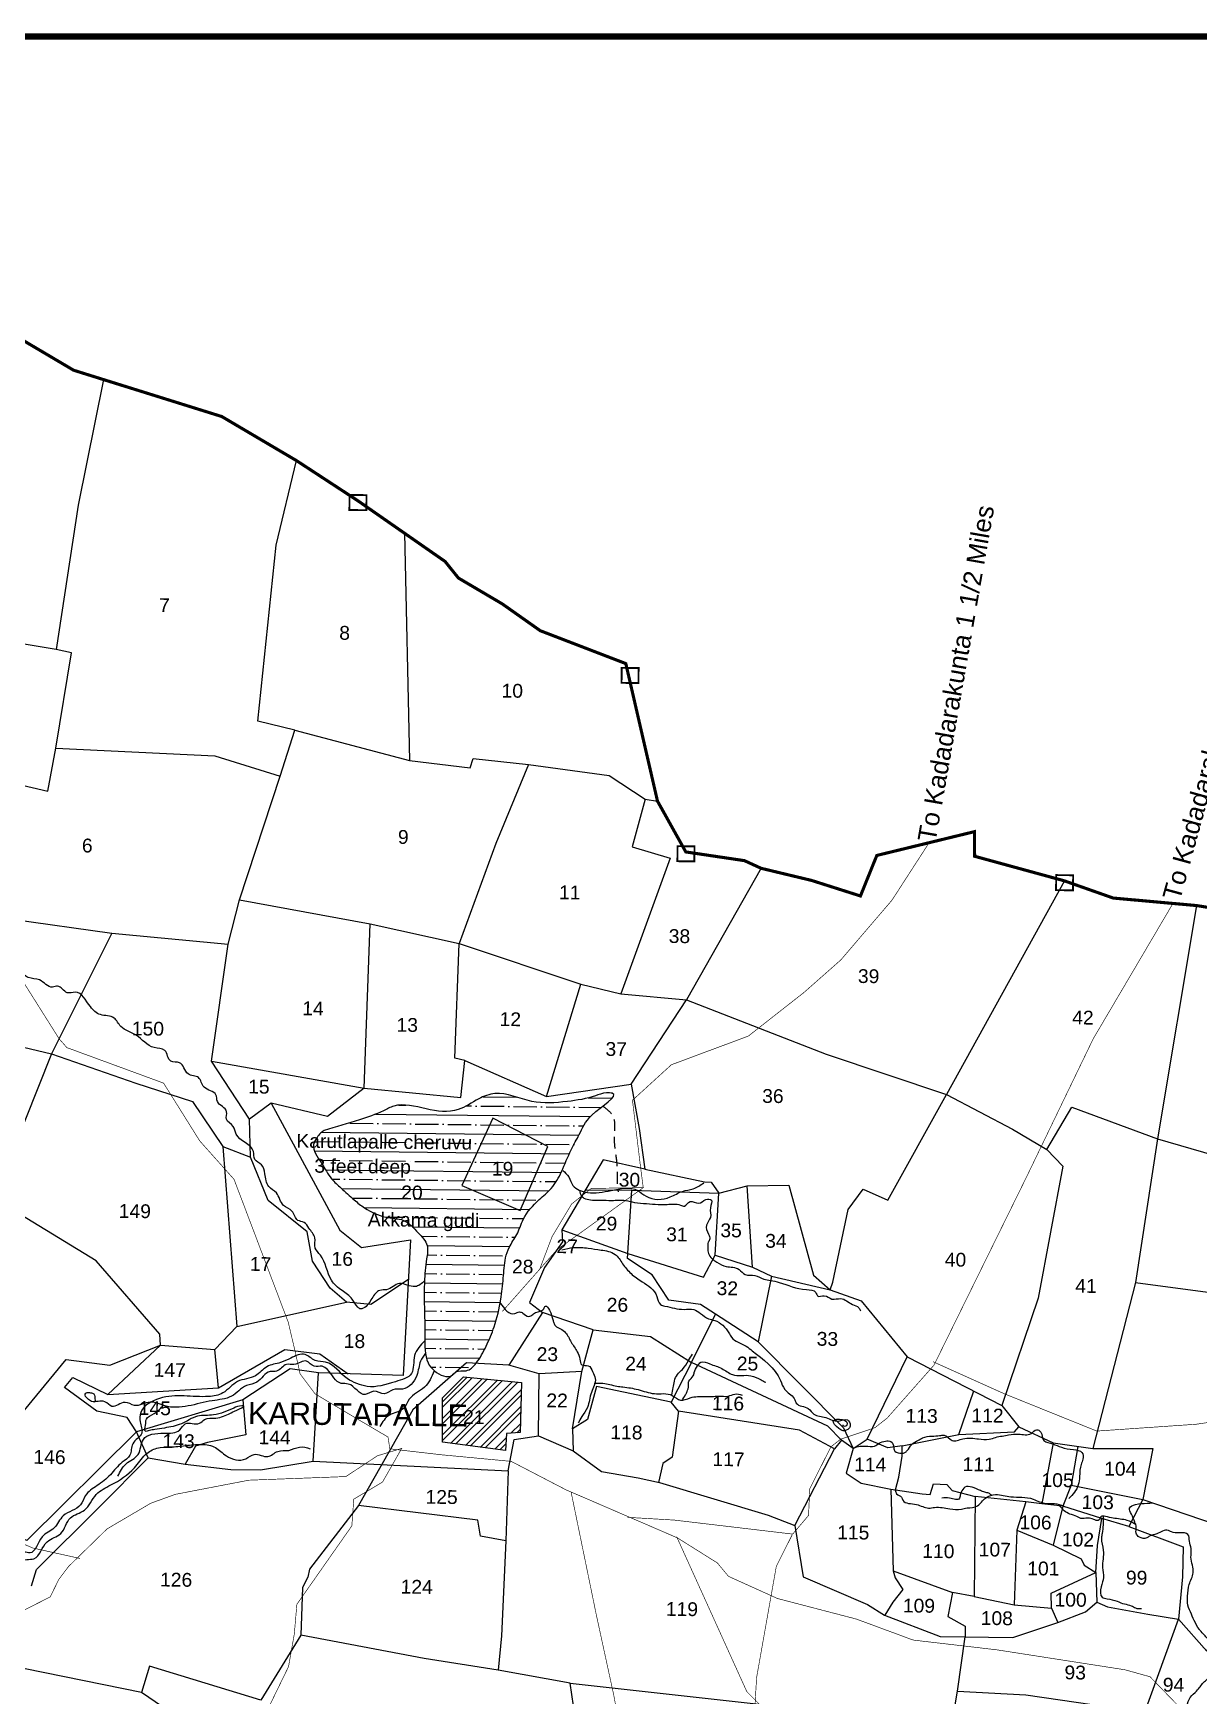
# Model space of a CAD drawing. Header units: feet. Extents: x 750329 to 765877, y 1623833 to 1630891.
# Drawn here: x 755426 to 757284, y 1628241 to 1630891 of the extents above; entities that cross this region are included whole.
import ezdxf
from ezdxf.enums import TextEntityAlignment as Align

# ---------------------------------------------------------------- set-up
doc = ezdxf.new("R2010")
doc.units = ezdxf.units.FT
doc.header["$LTSCALE"] = 15
doc.header["$MEASUREMENT"] = 0
doc.linetypes.add('HIDDEN2', pattern=[0.1875, 0.125, -0.0625])
for name, color, linetype in [('PAPER SIZE', 10, 'Continuous'), ('PLOT', 7, 'Continuous'), ('PLOT NO', 7, 'Continuous'), ('ROADS', 6, 'Continuous'), ('TANKS-STREAM', 4, 'Continuous'), ('VILLAGE', 30, 'Continuous'), ('VILLAGE STONES', 240, 'Continuous')]:
    doc.layers.add(name, color=color, linetype=linetype)
doc.layers.add('VILLAGE BOUNDRY', color=5, linetype='HIDDEN2', lineweight=100)
doc.styles.get("Standard").update_dxf_attribs({"font": 'arial.ttf'})
doc.linetypes.add('DOTS', pattern='A,1e-06,-3,["●",Standard,S=3,R=0,X=-1.25,Y=-1.25],-3', length=6.000001)

msp = doc.modelspace()

# ---------------------------------------------------------------- hatches: boundary and pattern name
at = {"layer": 'TANKS-STREAM'}
h = msp.add_hatch(dxfattribs=at)
h.set_pattern_fill('ANSI35', color=4, scale=119.113523, angle=314.3501, style=0)
h.set_pattern_definition([(359.3500622, (-12796.95, 20461.793), (0.33778545, 29.77646485), []), (359.3500622, (-12782.23, 20446.736), (0.33778545, 29.77646485), [37.2229759, -7.44459518, 0, -7.44459518])])
edge = h.paths.add_edge_path()
edge.add_spline(control_points=[(755889.6, 1629142.5), (755889.6, 1629142.5), (755908.5, 1629148), (755940.6, 1629157.2), (755977.6, 1629169.8), (756010.6, 1629188), (756051.8, 1629175.5), (756100.5, 1629168.8), (756132.4, 1629192.6), (756172.5, 1629207.8), (756219.2, 1629183.1), (756273.5, 1629187.8), (756314.2, 1629193.7), (756335.7, 1629203.1), (756365.7, 1629201.2), (756309.3, 1629168.1), (756299, 1629139.4), (756280.9, 1629108.7), (756270, 1629078.8), (756254, 1629050.3), (756228.5, 1629029.8), (756207, 1629006.1), (756198.7, 1628976.5), (756184.6, 1628958.3), (756176.8, 1628934.6), (756175.8, 1628906.4), (756171.2, 1628869.6), (756163.1, 1628832.8), (756148.4, 1628798.8), (756135.8, 1628774.2), (756118.4, 1628756.4), (756101.4, 1628761.1), (756089.7, 1628745.3), (756066.8, 1628755.5), (756049.4, 1628778.5), (756051.6, 1628830.4), (756047.4, 1628884.6), (756051.7, 1628932), (756057.3, 1628961.1), (756037.9, 1628980.7), (756018.6, 1629002.7), (755984.4, 1629002.4), (755958.2, 1629015.5), (755935.4, 1629033.1), (755918.6, 1629049.2), (755898.1, 1629067), (755886.8, 1629091), (755867.5, 1629114.5), (755877.9, 1629130.4), (755883.4, 1629138), (755887.7, 1629141.1), (755889.6, 1629142.5)], knot_values=[0, 0, 0, 0, 29.705518, 59.411036, 100.727882, 118.776091, 170.604825, 222.299468, 259.521066, 286.828974, 347.280371, 404.64803, 450.390805, 468.74633, 478.222904, 525.944589, 563.340507, 590.948551, 629.324068, 660.977973, 687.268467, 728.102289, 754.653809, 778.640645, 796.566086, 829.189051, 863.406633, 908.629988, 942.548885, 974.307079, 994.19337, 1010.711531, 1018.20696, 1048.056767, 1064.192906, 1106.767568, 1194.326809, 1231.617016, 1253.038662, 1277.864993, 1309.04361, 1337.854474, 1374.848401, 1396.022294, 1424.593585, 1445.538708, 1476.4644, 1508.058568, 1520.73494, 1529.555766, 1536.628375, 1536.628375, 1536.628375, 1536.628375], degree=3, periodic=0)
at = {"layer": 'VILLAGE', "linetype": 'Continuous'}
h = msp.add_hatch(dxfattribs=at)
h.set_pattern_fill('ANSI32', color=256, scale=50)
h.paths.add_polyline_path([(756204.4, 1628740.9), (756112.1, 1628749.6), (756078.3, 1628716.1), (756078.6, 1628645.7), (756179, 1628632.6), (756180.3, 1628659.4), (756202.1, 1628661)])
h.paths.add_polyline_path([(756105.5, 1628669.3), (756150.7, 1628668.8), (756151.1, 1628702), (756105.8, 1628702.5)], flags=24)

# ---------------------------------------------------------------- linework, layer by layer
at = {"layer": 'PAPER SIZE', "color": 5, "const_width": 10}
msp.add_lwpolyline([(750333.9, 1630886.3), (759216.9, 1630886.3), (759216.9, 1623838.4), (750333.9, 1623838.4)], close=True, dxfattribs=at)
at = {"layer": 'PLOT'}
for points in [[(755538.1, 1630339.3), (755497.8, 1630139.2), (755462.6, 1629908.9)], [(754856.9, 1629589.3), (754937.9, 1629548.5), (755051.8, 1629528.2), (755202.2, 1629505.9), (755233.2, 1629501.6), (755551.3, 1629456.9), (755736.6, 1629439.2), (755754.7, 1629509.8), (755819.9, 1629707.1), (755842.8, 1629780.6), (755784.3, 1629794.7), (755813.2, 1630075.2), (755845.7, 1630210.1)], [(756017.9, 1630094.3), (756026, 1629732.4)], [(754751.1, 1629911.4), (754907.2, 1629867.9), (755217.4, 1629737.6), (755449.6, 1629683), (755462, 1629751.7), (755487.4, 1629903.6), (755462.6, 1629908.9), (755132.3, 1629963.9), (754909.6, 1630003.9), (754841.7, 1630029.5)], [(755842.8, 1629780.6), (756026, 1629732.4), (756122.7, 1629720.4), (756127.4, 1629735.2), (756215.3, 1629725.7), (756344, 1629708.3), (756401.5, 1629670.3), (756421, 1629667.4)], [(755462, 1629751.7), (755715.4, 1629739.7), (755819.9, 1629707.1)], [(756215.3, 1629725.7), (756163.5, 1629600.1), (756105.1, 1629440.4)], [(756401.5, 1629670.3), (756380.4, 1629594.5), (756441.4, 1629576.4), (756362.8, 1629360.2)], [(756586.2, 1629560.3), (756467.2, 1629350.6)], [(757069.5, 1629540.3), (756881.7, 1629199.9)], [(755754.7, 1629509.8), (755963.3, 1629471.6), (756105.1, 1629440.4), (756298.7, 1629375.4), (756362.8, 1629360.2), (756467.2, 1629350.6), (756689.9, 1629264.2), (756881.7, 1629199.9), (756986.6, 1629144.7), (757041.3, 1629112.2), (757081.2, 1629179.6), (757217.8, 1629129.2), (757433.9, 1629066.2), (757659.5, 1628998.8), (757787.3, 1628943.7), (757933.9, 1628916.1), (758006.5, 1629110.9), (757975, 1629323.3)], [(757280.2, 1629500.9), (757217.8, 1629129.2)], [(755710.1, 1629252.7), (755953.4, 1629209.7), (755963.3, 1629471.6)], [(755551.3, 1629456.9), (755455, 1629264.5)], [(755629.2, 1628800.1), (755715.3, 1628793.4), (755750.4, 1628829.9), (755925.2, 1628869), (755899.4, 1628890.9), (755871.2, 1628934.2), (755862.6, 1628980.9), (755800.7, 1629030.6), (755772.3, 1629100.1), (755770.9, 1629160.2), (755710.1, 1629252.7), (755736.6, 1629439.2)], [(755953.4, 1629209.7), (756107.7, 1629194.9), (756113.8, 1629253.7), (756098.1, 1629257.6), (756105.1, 1629440.4)], [(754888.3, 1629371.6), (755168.8, 1629332.4), (755455, 1629264.5), (755369.9, 1629051.1)], [(756113.8, 1629253.7), (756243.9, 1629196.8), (756298.7, 1629375.4)], [(756243.9, 1629196.8), (756379.2, 1629216.5), (756467.2, 1629350.6)], [(755455, 1629264.5), (755589.5, 1629218), (755680.1, 1629188.4), (755728.1, 1629117), (755772.3, 1629100.1)], [(755953.4, 1629209.7), (755894.9, 1629164.9), (755805.5, 1629185.9), (755770.9, 1629160.2)], [(756379.2, 1629216.5), (756392, 1629145.4), (756400.8, 1629080.8), (756495.9, 1629060.6), (756506.6, 1629059.9), (756519, 1629042.7), (756563.7, 1629054.3), (756630.1, 1629055.2), (756669.6, 1628911.8), (756696.4, 1628888.5), (756700.6, 1628900.9), (756725, 1629016.7), (756748.7, 1629049), (756788.1, 1629031.6), (756881.7, 1629199.9)], [(755805.5, 1629185.9), (755914.8, 1628983.4), (755949.4, 1628955.8), (756027.5, 1628968.1), (756015.8, 1628751.9)], [(756158.7, 1629162.1), (756109.2, 1629054.8), (756202.4, 1629014.7), (756246.5, 1629117), (756158.7, 1629162.1)], [(755728.1, 1629117), (755750.4, 1628829.9)], [(757217.8, 1629129.2), (757182.7, 1628900.2), (757114.5, 1628635.4)], [(756400.8, 1629080.8), (756334.3, 1629095.9), (756268.5, 1628984.1), (756269.4, 1628965.2), (756241.1, 1628923.8), (756216.9, 1628868.3), (756237.6, 1628852.2), (756184.1, 1628768.3), (756116.5, 1628772.2), (756031, 1628696.9), (755944.6, 1628544.8), (755866.2, 1628443.2), (755864, 1628430.3), (755855.1, 1628414.2), (755852.5, 1628338), (755788.6, 1628234.5), (755611.7, 1628288.4), (755598.9, 1628246.7), (755319, 1628303.3)], [(757041.3, 1629112.2), (757066.8, 1629085.7), (757027.8, 1628875.4), (756969.7, 1628704.3)], [(755346.1, 1628571), (755385.1, 1628663.7), (755478.4, 1628777.5), (755548.4, 1628768.3), (755629.2, 1628800.1), (755627.9, 1628817.9), (755526.6, 1628934.4), (755365, 1629033), (755369.9, 1629051.1), (755226.7, 1629087.8), (755183, 1628943), (755128.5, 1628614.3)], [(756268.5, 1628984.1), (756373.9, 1628946.4), (756494.5, 1628908.8), (756513, 1628943.5), (756519, 1629042.7)], [(756475.4, 1628772.4), (756513.5, 1628849.7), (756489.4, 1628864.9), (756439.3, 1628871.9), (756412.5, 1628912.4), (756373.4, 1628938.6), (756380.3, 1629047.2), (756305.3, 1629046.7)], [(756380.3, 1629047.2), (756519, 1629042.7)], [(756513, 1628943.5), (756572.4, 1628924.5), (756563.7, 1629054.3)], [(757182.7, 1628900.2), (757545, 1628851.8), (757746.7, 1628794.3), (757787.3, 1628943.7)], [(756572.4, 1628924.5), (756602.5, 1628910.2), (756581.4, 1628805.7), (756513.5, 1628849.7)], [(756602.5, 1628910.2), (756696.4, 1628888.5)], [(756024.1, 1628904.9), (755964.1, 1628865.3), (755925.2, 1628869)], [(756696.4, 1628888.5), (756745.6, 1628870.8), (756818.8, 1628781.6), (756969.7, 1628704.3), (756996.6, 1628669.8), (757051.8, 1628644.6), (757114.5, 1628635.4), (757210.2, 1628635.3), (757194.6, 1628554.5), (757358.1, 1628498.2), (757417.4, 1628466.5), (757422.1, 1628449.9), (757435.8, 1628442), (757494.6, 1628403.4), (757514.3, 1628380.3), (757560.2, 1628349.6), (757678.7, 1628271.9), (757844.5, 1628309.7), (757973.4, 1628331.1), (758228.3, 1628400.8), (758341.2, 1628421.7), (758477.4, 1628427.1), (758616, 1628427.9)], [(756300.6, 1628758.5), (756318.6, 1628824.6), (756237.6, 1628852.2)], [(756015.8, 1628751.9), (755880.5, 1628756.2), (755835.4, 1628762.5), (755760.3, 1628713.1), (755590.5, 1628662.3), (755575.7, 1628684.7), (755527.4, 1628695.1), (755476.1, 1628732.6), (755489.3, 1628748.7), (755545.3, 1628721.7), (755629.2, 1628800.1)], [(756318.6, 1628824.6), (756409.7, 1628813.8), (756475.4, 1628772.4), (756443, 1628709.6)], [(756581.4, 1628805.7), (756717.3, 1628668.3), (756732.6, 1628635.7), (756714, 1628649), (756703.3, 1628634.8)], [(755545.3, 1628721.7), (755721.2, 1628732.1), (755715.3, 1628793.4)], [(755721.2, 1628732.1), (755827, 1628793.2), (755882.7, 1628786.3), (755927.8, 1628754.7)], [(756732.6, 1628635.7), (756755.1, 1628650.4), (756818.8, 1628781.6)], [(755609.2, 1628620.5), (755668.2, 1628610.3), (755740.9, 1628601.8), (755788.2, 1628601.3), (755872.1, 1628615.4), (755880.5, 1628756.2)], [(755872.1, 1628615.4), (756183, 1628600.1), (756192.8, 1628649.7), (756231.4, 1628655.7), (756232.5, 1628754.8), (756184.1, 1628768.3)], [(756285.8, 1628667.1), (756300.6, 1628758.5), (756232.5, 1628754.8)], [(756714, 1628649), (756692.4, 1628671), (756475.4, 1628772.4)], [(756323.9, 1628734.6), (756309.7, 1628682), (756285.8, 1628667.1), (756286.6, 1628631.7)], [(756454.4, 1628694.9), (756443, 1628709.6), (756323.9, 1628734.6)], [(756811, 1628639.6), (756901, 1628657.7), (756924.9, 1628727.3)], [(755760.3, 1628713.1), (755765.1, 1628657.4), (755703.9, 1628645.3), (755684.6, 1628639.5), (755668.2, 1628610.3)], [(756231.4, 1628655.7), (756286.6, 1628631.7), (756331.7, 1628598.8), (756390, 1628589), (756424.4, 1628581.2), (756597.5, 1628529.2), (756640.1, 1628513), (756703.3, 1628634.8), (756647.5, 1628664.7), (756454.4, 1628694.9), (756444.6, 1628621.9), (756429.4, 1628611.6), (756422.5, 1628581.6)], [(756901, 1628657.7), (756990.1, 1628662.1), (756996.6, 1628669.8)], [(755590.5, 1628662.3), (755415.8, 1628488.7), (755323.6, 1628527.1)], [(755423.3, 1628416.8), (755431.5, 1628442.9), (755531, 1628542.1), (755609.2, 1628620.5), (755590.5, 1628662.3)], [(756793.1, 1628570.8), (756800.5, 1628569.9), (756805.5, 1628590.1), (756810.8, 1628623.1), (756811, 1628639.6), (756788.3, 1628636.4), (756755.1, 1628650.4)], [(757051.8, 1628644.6), (757033.3, 1628547.2)], [(756732.6, 1628635.7), (756721.7, 1628596.3), (756745.4, 1628580.2), (756793.1, 1628570.8), (756796.8, 1628440.3), (756799.5, 1628429.2), (756812, 1628410.9), (756796, 1628390.6), (756783.2, 1628369.7)], [(757090.7, 1628638.9), (757080.1, 1628577.3), (757067.2, 1628543.4)], [(756183, 1628600.1), (756179.5, 1628488.5), (756138.7, 1628495.8), (756134.7, 1628521.4), (755944.6, 1628544.8)], [(756800.5, 1628569.9), (756842.8, 1628563.4), (756855.7, 1628562.1), (756860.8, 1628579), (756882.3, 1628578), (756890.8, 1628568.7), (756927.2, 1628558.9), (756925.9, 1628399.6), (756891, 1628405.9)], [(757080.1, 1628577.3), (757194.5, 1628554.5)], [(757119.3, 1628437.7), (757122.2, 1628480.9), (757128.9, 1628524), (757067.2, 1628543.4), (757033.3, 1628547.2), (757007.8, 1628550.3), (756927.2, 1628558.9)], [(757007.8, 1628550.3), (756993.7, 1628505.4), (756989.5, 1628386.4)], [(757067.2, 1628543.4), (757051.7, 1628481.4)], [(757194.5, 1628554.5), (757172.2, 1628511.3), (757128.9, 1628524)], [(756640.1, 1628513), (756653.4, 1628431.1), (756755.6, 1628386.7), (756783, 1628369.9), (756871.7, 1628336.1), (756987.2, 1628334.4), (757059.1, 1628358), (757103, 1628375), (757121, 1628390.7), (757138.4, 1628383.1), (757202.2, 1628371.3), (757251.3, 1628363.6), (757296.3, 1628312.3), (757325.5, 1628388), (757345.5, 1628448.7), (757346.6, 1628467.6), (757358.1, 1628498.2)], [(757172.2, 1628511.3), (757258.9, 1628478.6), (757257.5, 1628431), (757251.3, 1628363.6)], [(756179.5, 1628488.5), (756172.6, 1628336.8), (756166.9, 1628282.4)], [(756993.7, 1628505.4), (757051.7, 1628481.4), (757096.3, 1628459.8), (757101.2, 1628449.4), (757119.3, 1628437.7)], [(756796.8, 1628440.3), (756891, 1628405.9), (756883.9, 1628367.6), (756911.5, 1628352.1), (756911.2, 1628335.5)], [(757048.7, 1628380.8), (757048.5, 1628404.9), (757119.3, 1628437.7), (757121, 1628390.7)], [(756925.9, 1628399.6), (756989.5, 1628386.4), (757048.7, 1628380.8), (757059.1, 1628358)], [(756899.1, 1628249), (757007.9, 1628243), (757197.8, 1628215.5), (757251.3, 1628363.6)], [(755831.5, 1628083.9), (756316.3, 1628026.6), (756281.9, 1628261.5), (756166.9, 1628282.4), (756048.9, 1628300.6), (755852.5, 1628338)], [(756281.9, 1628261.5), (756678.6, 1628217.2), (756894.4, 1628220.8), (756899.1, 1628249), (756911.2, 1628335.5)], [(755319, 1628303.3), (755327.6, 1628072), (755500.9, 1628048.8), (755624.2, 1627996.1), (755724.2, 1628107.1), (755744.2, 1628147.1), (755598.9, 1628246.7)]]:
    msp.add_lwpolyline(points, dxfattribs=at)
at = {"layer": 'ROADS', "linetype": 'HIDDEN2', "ltscale": 10, "const_width": 1}
for points in [[(756854.2, 1629601.6), (756794.6, 1629509.4), (756713.2, 1629414.3), (756654.3, 1629362.3), (756565.8, 1629292.9), (756443.1, 1629247.2), (756381.1, 1629190.6), (756393.9, 1629084.7)], [(755334.7, 1629499.3), (755467.6, 1629288.3), (755479.8, 1629274.5), (755633.9, 1629217.9), (755691.5, 1629125.8), (755746.2, 1629064.5), (755832.5, 1628836.9), (755843, 1628792.5), (755851.5, 1628754.4), (755875.3, 1628722.7), (755927.9, 1628691.3), (755991.5, 1628653.8), (755994.5, 1628635), (756076.8, 1628625.5), (756187.9, 1628615), (756275.1, 1628569.7), (756452.7, 1628493.1), (756516.4, 1628453.1), (756534.2, 1628431.7), (756612.3, 1628396.4), (756738.1, 1628363.6), (756828.4, 1628330.2), (756962, 1628314.6), (757166.1, 1628282.8), (757205.9, 1628271.7), (757265.6, 1628210.2)], [(757241.2, 1629502.2), (757115.4, 1629288.6), (757008.3, 1629066.7), (756861.6, 1628768.4), (756787, 1628684), (756767.5, 1628668.7), (756713.1, 1628650.5), (756697.4, 1628638.3), (756663.7, 1628571.5), (756661.7, 1628528.8), (756636.4, 1628499.1), (756448, 1628521.4), (756373.2, 1628525.8)], [(755500.5, 1628460.3), (755425.6, 1628476.9), (755280.6, 1628538.6), (754940.9, 1628635.7), (754821.6, 1628667.4), (754804.7, 1628700.2), (754761.5, 1628718.1), (754528.9, 1628770.1), (754505.4, 1628783.5), (754407.3, 1628927.9), (754331.5, 1629062.7), (754298.5, 1629118.1)], [(756173.8, 1628854), (756260.5, 1628952.1), (756348.8, 1629015.6), (756398.3, 1629051.3), (756393.9, 1629084.7)], [(756233.3, 1628921.3), (756252.8, 1628972.8), (756284.2, 1629025.2), (756315.4, 1629050.1), (756398.3, 1629051.3)], [(758658.7, 1628904.9), (758519.4, 1628880.5), (758358.5, 1628806.5), (758328.6, 1628786), (758175.1, 1628737.7), (757881.9, 1628678.8), (757718.2, 1628692.1), (757678.2, 1628679.7), (757662, 1628672.2), (757356.7, 1628685.5), (757279.5, 1628674.2), (757121.1, 1628663.3), (756973.1, 1628723), (756860, 1628773.9)], [(755790, 1628199.5), (755833, 1628287.8), (755842.2, 1628339.8), (755846.3, 1628387.2), (755933.9, 1628512.2), (755937, 1628554.7), (755982.8, 1628582.1), (756013.4, 1628635.7), (755974.6, 1628623.9), (755924.4, 1628590.8), (755769.7, 1628585), (755652.8, 1628562.5), (755613.5, 1628548.3), (755543.7, 1628507.3), (755482.3, 1628447.3), (755467, 1628427), (755453.2, 1628399), (755382.1, 1628362.9), (755312.7, 1628330.9), (755249.2, 1628282.2), (755147.4, 1628258.6), (755049.4, 1628254.9), (754950.9, 1628241.2), (754850.4, 1628219.8)], [(756451.5, 1628495), (756563.3, 1628248.1), (756626.9, 1628184.1), (756669.3, 1628146.1), (756683.1, 1628005.8), (756691.7, 1627942), (756756.7, 1627902.9), (756881, 1627831.3), (757094.3, 1627713.2), (757137, 1627685.6), (757242.7, 1627596.2), (757401.7, 1627425), (757505.6, 1627315.6), (757623.4, 1627146.6), (757755.4, 1626933.1), (757893.1, 1626612.5), (757979.8, 1626363.3), (758033.5, 1626172.1), (758090.8, 1626069.8)]]:
    msp.add_lwpolyline(points, dxfattribs=at)
at = {"layer": 'ROADS', "linetype": 'DOTS', "ltscale": 0.3, "const_width": 1}
for points in [[(756283.2, 1628566.7), (756323.6, 1628369.9), (756351.5, 1628241.5), (756388.2, 1628037.6)], [(756575.5, 1628211.3), (756578.9, 1628270.2), (756610.3, 1628447.5), (756635.7, 1628498.1)]]:
    msp.add_lwpolyline(points, dxfattribs=at)
at = {"layer": 'ROADS', "linetype": 'HIDDEN2', "ltscale": 10}
msp.add_spline([(756333.9, 1629181.3), (756349.8, 1629165.5), (756352, 1629134.7), (756352.8, 1629115.6), (756356.3, 1629086.3), (756356.6, 1629063.4), (756358.2, 1629044.6)], degree=3, dxfattribs=at)
at = {"layer": 'TANKS-STREAM'}
for points in [[(756049.9, 1628902.9), (756034.7, 1628893.5), (756009.9, 1628898.5), (755989, 1628888.6), (755978.5, 1628887.6), (755965.8, 1628874.6), (755952.2, 1628859.1), (755947.9, 1628858), (755943.6, 1628860.7), (755934.4, 1628873.7), (755918.5, 1628887.1), (755901.3, 1628903.7), (755883.7, 1628943.8), (755875.4, 1628955.1), (755874.9, 1628971.5), (755865.5, 1628986.7), (755857.9, 1628996), (755847.9, 1628999.2), (755838.5, 1629013.9), (755825, 1629023), (755813.6, 1629042.9), (755801.7, 1629053.1), (755795.4, 1629073.5), (755789.7, 1629087.9), (755779.4, 1629096.4), (755777.1, 1629108.9), (755749.5, 1629136.6), (755745, 1629149), (755733.9, 1629160.5), (755734.4, 1629172.3), (755719.8, 1629188.5), (755717.3, 1629199.5), (755698.4, 1629211.5), (755689.4, 1629226.7), (755673, 1629232.7), (755659.4, 1629250.4), (755645.3, 1629252.9), (755635.8, 1629270), (755618.8, 1629274.5), (755590.2, 1629294.4), (755565.7, 1629308.2), (755555, 1629321.6), (755533.2, 1629327.1), (755517.2, 1629339.8), (755492.9, 1629362.9), (755480.4, 1629362), (755465, 1629372.6), (755457.1, 1629371), (755436.1, 1629382.3), (755418.3, 1629386.2), (755402.1, 1629395.9), (755387.9, 1629397), (755370.6, 1629403.2), (755355.3, 1629403.2), (755318.9, 1629423.4), (755294.4, 1629423.1), (755281, 1629430.7), (755266.6, 1629434.5), (755238.4, 1629442.5), (755232.4, 1629440.7), (755204.7, 1629450.7), (755185, 1629444.2), (755165.9, 1629448.6), (755149.1, 1629443.2), (755124.7, 1629447.7), (755108, 1629439.5), (755084.5, 1629443.2), (755069.1, 1629440.3), (755054.6, 1629445.2), (755018.5, 1629432.5), (754999.6, 1629434.8), (754986.8, 1629424.8), (754966.6, 1629426.4), (754956.5, 1629413), (754930.8, 1629417.2), (754920.8, 1629408.3), (754902.1, 1629406.3), (754884.4, 1629397), (754871.3, 1629388.9), (754863.5, 1629377.2), (754859.1, 1629374.5), (754832.4, 1629366.5), (754810.2, 1629363.4), (754788.8, 1629359.9), (754773.3, 1629362.7), (754758.6, 1629365.8), (754726.5, 1629367.3), (754722.1, 1629361.9)], [(756268.7, 1628952.4), (756287.1, 1628955.7), (756310.7, 1628954.8), (756331, 1628951.9), (756353.4, 1628945), (756365.4, 1628930.1), (756378.8, 1628914.4), (756396.8, 1628901.3), (756420, 1628878), (756425.6, 1628865), (756432.8, 1628862.6), (756463.3, 1628857.3), (756478.9, 1628857.1), (756489.6, 1628850.9), (756502.4, 1628842.4), (756512.3, 1628839.6), (756534.6, 1628819.9), (756538.8, 1628813), (756562.3, 1628798.6), (756572.1, 1628791.2), (756617, 1628744.1), (756623.7, 1628729.8), (756638.8, 1628715), (756642.2, 1628707.8), (756661.1, 1628699.1), (756670.2, 1628690.2), (756689.2, 1628684.8), (756709.6, 1628679.2), (756723.6, 1628681), (756728.2, 1628672.2), (756726.1, 1628667.4), (756716.9, 1628663.8), (756709.8, 1628667.6), (756701.1, 1628679.6), (756715.7, 1628681.8), (756722.5, 1628677.3), (756722.1, 1628671.9), (756717, 1628671.6), (756717, 1628673.3)], [(756169.8, 1628868.3), (756193.6, 1628850.5), (756201.1, 1628853.1), (756206.4, 1628851.3), (756215.5, 1628846.1), (756219.4, 1628847), (756224.8, 1628851.4), (756239.7, 1628858.3), (756242.4, 1628862.4), (756248.9, 1628856.1), (756254.1, 1628840.9), (756255.8, 1628835.9), (756258.4, 1628831.1), (756266.4, 1628826.3), (756274.6, 1628820), (756283.6, 1628805), (756293, 1628789.8), (756297.3, 1628778), (756300.2, 1628769), (756310.6, 1628767.4), (756317.6, 1628758.2), (756321.9, 1628746.9), (756315.7, 1628725), (756309.2, 1628701.1), (756300.4, 1628686.3), (756294.7, 1628676.3)], [(756050.3, 1628807.3), (756033.9, 1628783.6), (756029, 1628755.2), (756003.3, 1628742), (755958.4, 1628734.5), (755941.8, 1628739.3), (755926.6, 1628746.9), (755892.1, 1628773.3), (755875.4, 1628775.9), (755859.7, 1628785.2), (755836.5, 1628779.6), (755820.3, 1628772.5), (755798.5, 1628765.8), (755780.1, 1628751.3), (755751.7, 1628742.2), (755728.3, 1628724), (755705.7, 1628718.4), (755627.4, 1628715.3), (755597.4, 1628692.7), (755596.6, 1628678.1), (755599, 1628659.9), (755584.9, 1628643.2), (755580.1, 1628624.8), (755567.8, 1628613.5), (755549.1, 1628593.7), (755527.8, 1628576.3), (755509.2, 1628560.4), (755501.6, 1628545.7), (755474, 1628528.2), (755459.4, 1628509), (755440.3, 1628494.6), (755421.1, 1628469), (755400.3, 1628473.1), (755383.6, 1628464.7), (755365.3, 1628469.7), (755341.3, 1628460.6), (755320.3, 1628463.5), (755297.4, 1628453.7), (755279.4, 1628453.6), (755267.8, 1628445.6), (755247, 1628443), (755233, 1628418.7), (755209, 1628417.5), (755190.6, 1628402.2), (755176.7, 1628399.9), (755158.1, 1628390.3), (755134.9, 1628391.1), (755123.3, 1628385.2), (755104.7, 1628384.2), (755088.9, 1628378.8), (755068, 1628380.5), (755046.9, 1628375.7), (755033, 1628379), (755010.9, 1628371.8), (754983.9, 1628375), (754963.9, 1628370.5), (754941.4, 1628376.5), (754921.2, 1628372.6), (754893, 1628374.4), (754881.6, 1628386), (754875.9, 1628392.8), (754857.7, 1628393.4), (754837.7, 1628413.6), (754830.1, 1628417.5), (754825.7, 1628430.4), (754796.7, 1628454.8), (754781, 1628461.2), (754759.2, 1628461.4), (754746.6, 1628469.2), (754722.8, 1628467.8), (754704, 1628472.8), (754681.5, 1628473.6), (754657.4, 1628482.7), (754638.3, 1628480.1), (754612.2, 1628481.8), (754585.7, 1628473.2), (754561.7, 1628469.7), (754548.4, 1628461.7), (754519.4, 1628461.1), (754503.5, 1628449.8), (754470.8, 1628443.2), (754423.6, 1628439.9), (754381.9, 1628447.4), (754353.5, 1628452), (754329.6, 1628459.1), (754300.5, 1628458.8), (754290.1, 1628463.2), (754265, 1628459.6), (754251, 1628469), (754197.7, 1628464.5), (754186.6, 1628470.6), (754156.6, 1628473.2), (754135.1, 1628468.6), (754114.7, 1628475.2), (754088, 1628481.1), (754067.1, 1628478.3), (754063.1, 1628482.4), (754051.2, 1628482.7)], [(756051.4, 1628787.6), (756043.4, 1628774.7), (756037.5, 1628752), (756014.5, 1628730.3), (755999.3, 1628729.2), (755985.6, 1628722.5), (755969.2, 1628726.7), (755955.1, 1628721.4), (755928.3, 1628738.3), (755917.1, 1628739.3), (755895, 1628761.5), (755886.6, 1628766.5), (755873.8, 1628766.5), (755861.9, 1628774.9), (755841.7, 1628769.3), (755829.7, 1628769.5), (755814, 1628758.7), (755803.6, 1628758), (755782.5, 1628741.4), (755766, 1628735.7), (755742, 1628718.8), (755711.4, 1628711.7), (755635.7, 1628703.6), (755612.5, 1628709.5), (755587.3, 1628704.2), (755572.4, 1628709), (755551.5, 1628702.6), (755540.3, 1628710), (755519.1, 1628710.6), (755512.5, 1628715.3), (755508.9, 1628722), (755511.9, 1628724.6), (755517.2, 1628724.5), (755522.8, 1628722.5), (755524.1, 1628718.2), (755524, 1628709.5), (755523, 1628711.2)], [(756443.6, 1628721), (756446.1, 1628732.5), (756447.9, 1628743), (756452.8, 1628753.4), (756460.9, 1628761.7), (756470.3, 1628775.7), (756476.9, 1628785.9)], [(756460.1, 1628711.9), (756465.8, 1628721.4), (756468.2, 1628726.4), (756470.5, 1628735.4), (756471.1, 1628742.8), (756478.1, 1628751.5), (756479.7, 1628756.8), (756484.6, 1628767.1), (756490.3, 1628773.1), (756504.3, 1628770.5), (756523.4, 1628762.9), (756540.5, 1628753.4), (756569.7, 1628751.5), (756586.1, 1628744.9), (756593.5, 1628741.1)], [(756065.2, 1628759.2), (756049.6, 1628733.2), (756025.3, 1628714), (756016.3, 1628699.4), (755993.8, 1628688.8), (755978.5, 1628670.4)], [(756320.3, 1628739.8), (756328.7, 1628739.7), (756334, 1628739.6), (756356.2, 1628734.9), (756366, 1628733.6), (756390, 1628729.5), (756416, 1628723), (756444.5, 1628720), (756457.6, 1628712.4), (756473.3, 1628716.4), (756484.8, 1628718.2), (756507.2, 1628718.4), (756519.1, 1628719.1), (756533.5, 1628719.1), (756544, 1628722.3), (756555.9, 1628720.7)], [(755561.2, 1628591.6), (755574.1, 1628611.2), (755593.3, 1628626), (755601.7, 1628650), (755634.4, 1628659.9), (755659.7, 1628665.2), (755668.5, 1628674.8), (755691, 1628675.8), (755699.2, 1628681.8), (755717.3, 1628683.8), (755739.5, 1628691.5), (755750.6, 1628696.6), (755760.8, 1628703.2), (755758.6, 1628703.3), (755745.7, 1628700), (755713.6, 1628689), (755687.8, 1628686.9), (755662.2, 1628674.9), (755635.1, 1628668.2), (755620.1, 1628665.6), (755611.4, 1628664.1), (755605, 1628663), (755605.1, 1628672.5), (755606.4, 1628682.3), (755619.1, 1628691.3), (755634, 1628705)], [(754044.8, 1628465.9), (754062.9, 1628471.3), (754076.4, 1628468.6), (754088.9, 1628473.2), (754110.4, 1628465.6), (754139.1, 1628461.4), (754160.4, 1628464.6), (754192.5, 1628458.5), (754249.3, 1628460.2), (754270, 1628452.7), (754290.7, 1628457.8), (754312.2, 1628448.1), (754333.5, 1628450.2), (754357.4, 1628441), (754370.7, 1628444.4), (754387.8, 1628435), (754411.5, 1628433.5), (754450.2, 1628427.9), (754463.5, 1628435), (754511.2, 1628444.6), (754525, 1628453.2), (754554.5, 1628455.6), (754596.6, 1628469.7), (754613.4, 1628472.3), (754659.5, 1628471.8), (754692.9, 1628463.7), (754731.3, 1628454.5), (754771.1, 1628450.2), (754801.2, 1628435.5), (754813.2, 1628414.6), (754835.2, 1628399), (754853.1, 1628390.7), (754867.6, 1628382.6), (754888.9, 1628368.2), (754912.2, 1628364.1), (754931.2, 1628358.5), (754945.2, 1628364.6), (754969.1, 1628360.9), (754984.6, 1628366.5), (754998.8, 1628365.2), (755028.2, 1628370.7), (755058.2, 1628366.7), (755071.5, 1628370.6), (755100, 1628369.2), (755123, 1628376.7), (755133.6, 1628380.5), (755154.1, 1628379.6), (755168, 1628388), (755198, 1628393.2), (755211.4, 1628402.3), (755247.7, 1628408.3), (755250.6, 1628417.7), (755260.5, 1628417.8), (755282.4, 1628440), (755309.2, 1628444.4), (755319.2, 1628454.1), (755337.6, 1628453.5), (755362.3, 1628460.9), (755383.7, 1628455.9), (755415.7, 1628458.6), (755427.3, 1628459.9), (755448.3, 1628487), (755469.9, 1628499.8), (755485.4, 1628524.9), (755507.6, 1628537.1), (755526.6, 1628562.2), (755550, 1628577.4), (755587.4, 1628604.9), (755605.1, 1628625.7), (755623.2, 1628636), (755644.4, 1628637.9), (755668.7, 1628640.2), (755694.5, 1628642.1), (755716.7, 1628637.1), (755733.9, 1628623.8), (755764.9, 1628619.2), (755778.5, 1628626.2), (755799.9, 1628622.7), (755815.9, 1628630.9), (755833.5, 1628632.6), (755850.7, 1628637.8), (755867.6, 1628635.2)], [(756733.1, 1628635.9), (756744.2, 1628639.3), (756748.9, 1628639.4), (756752.6, 1628639.4), (756766.9, 1628639.2), (756774.3, 1628644.1), (756784.3, 1628647.2), (756792.9, 1628646.7), (756797.5, 1628637.4), (756797.9, 1628633.2), (756807.4, 1628628), (756815, 1628629), (756818.9, 1628632.1), (756826.3, 1628642), (756836.1, 1628648.4), (756843.3, 1628652.4), (756858.3, 1628655.4), (756870.6, 1628656), (756878, 1628656.9), (756890.6, 1628648.2), (756907.6, 1628651), (756932.8, 1628650.7), (756949.7, 1628650.5), (756959.8, 1628653.2), (756980.6, 1628657.1), (756996.5, 1628658.6), (757016.5, 1628659.4), (757025.2, 1628665.5), (757031.8, 1628661.7), (757036.8, 1628648.1), (757043.3, 1628645.3), (757050.9, 1628642.8), (757064.7, 1628637.5), (757084, 1628633.8), (757097.4, 1628629.2), (757099, 1628618.4), (757096.2, 1628610.2), (757093.5, 1628590.9), (757091.6, 1628577.4), (757076.6, 1628555.7)], [(756800, 1628569.1), (756802.1, 1628563.4), (756809.9, 1628558), (756812.1, 1628553.2), (756833.5, 1628546.4), (756853.1, 1628540.5), (756862.7, 1628541.7), (756886.8, 1628539.2), (756905.2, 1628539), (756914.4, 1628540.7), (756931.1, 1628544), (756939.1, 1628552.2), (756945.7, 1628557.8), (756959.8, 1628562), (756984.2, 1628558.7), (757001.8, 1628558), (757019.7, 1628554.8), (757029.7, 1628550.7), (757040.6, 1628548), (757053.7, 1628547.8), (757068.6, 1628543.7)], [(756953.6, 1628560.8), (756948.8, 1628564.3), (756942.7, 1628565.7), (756935.7, 1628568.4), (756922.2, 1628573.8), (756910.8, 1628573.9), (756905.1, 1628565.7), (756903.2, 1628559.6), (756902.3, 1628556.1), (756886.6, 1628556.3), (756874.3, 1628556.4)], [(757183.6, 1628514.2), (757169.6, 1628520.9), (757158.3, 1628523), (757135.1, 1628527.1), (757127.9, 1628527.1), (757124.7, 1628521.7), (757109.6, 1628524.6), (757098, 1628523.7), (757089.1, 1628527.2), (757069, 1628536.4), (757066.2, 1628539.5), (757061.2, 1628544.4)], [(757154.3, 1628050.4), (757154.7, 1628055.7), (757155.9, 1628063.6), (757158.9, 1628068.3), (757161.3, 1628071.7), (757162.9, 1628080.8), (757167, 1628085.5), (757177.7, 1628095), (757182.2, 1628104.3), (757189.1, 1628111.6), (757199.1, 1628119.4), (757210.7, 1628131.6), (757215.3, 1628145.5), (757227.4, 1628153.3), (757231.7, 1628164.1), (757235.9, 1628173.1), (757235.4, 1628181.9), (757241, 1628189.2), (757246.1, 1628198.2), (757253.9, 1628208.6), (757264, 1628224.9), (757270.1, 1628238.9), (757280.2, 1628249), (757291.2, 1628262.4), (757297.7, 1628268.2), (757305.2, 1628275.4), (757310.6, 1628288.8), (757314.2, 1628295.8), (757318.4, 1628302.8), (757317.7, 1628315.7), (757305.7, 1628324.1), (757299.6, 1628330.6), (757287.4, 1628343.6), (757284.5, 1628347.1), (757276.5, 1628361.3), (757270.2, 1628375.1), (757265.6, 1628389.5), (757265.8, 1628400.4), (757268.3, 1628418.8), (757274.7, 1628437.5), (757271.2, 1628462.2), (757271.4, 1628476.1), (757268.6, 1628487.7), (757266.4, 1628498.6), (757252.9, 1628501.1), (757240, 1628502.5), (757235.1, 1628504.9), (757216.5, 1628499.5), (757205.2, 1628495.7), (757200.6, 1628493.1), (757189, 1628494.2), (757183.8, 1628500.8), (757183.9, 1628510.1), (757181.7, 1628518), (757176.2, 1628531), (757173.4, 1628540.6), (757182.7, 1628546.4), (757201.2, 1628548.2), (757209.8, 1628549.1)], [(757131.3, 1628527.5), (757129.6, 1628500.1), (757128.5, 1628492.9), (757131.4, 1628473.3), (757130.4, 1628445.6), (757131.9, 1628430.1), (757128, 1628414.8), (757129.5, 1628398.5), (757137.7, 1628396), (757153.4, 1628392), (757165.1, 1628387.8), (757176, 1628384.9), (757182.8, 1628381.4), (757192.4, 1628380.3)]]:
    msp.add_spline(points, degree=3, dxfattribs=at)
at = {"layer": 'TANKS-STREAM', "color": 4}
msp.add_spline([(755889.6, 1629142.5), (755946.1, 1629159.4), (755984.4, 1629173.9), (756000.8, 1629181.2), (756052.1, 1629176.9), (756103.4, 1629175.7), (756136.1, 1629192.8), (756161.8, 1629201.3), (756220.5, 1629188.8), (756277.5, 1629188.7), (756322, 1629197.6), (756339.6, 1629202.4), (756349, 1629201.7), (756316.6, 1629167), (756296.3, 1629136), (756283.5, 1629111.8), (756268.1, 1629076.9), (756251.5, 1629050.2), (756232.5, 1629032.3), (756207.1, 1629000.7), (756196.8, 1628976.5), (756184.7, 1628956), (756178.9, 1628939.2), (756175.3, 1628907), (756171.2, 1628873.3), (756160.7, 1628829.6), (756147.8, 1628798.5), (756131.9, 1628771.3), (756116.1, 1628759.5), (756099.8, 1628757.5), (756094.2, 1628752.6), (756065.4, 1628759.4), (756055.5, 1628772), (756050.4, 1628814), (756049.5, 1628900.9), (756053, 1628937.7), (756053.9, 1628959), (756039.8, 1628979.2), (756016.1, 1628999.1), (755988, 1629004.4), (755954.3, 1629019.1), (755937.6, 1629031.8), (755916.5, 1629050.8), (755901.7, 1629065.4), (755885.1, 1629091.2), (755872.9, 1629120.1), (755878.6, 1629131.3), (755884.1, 1629138.1), (755889.6, 1629142.5)], degree=3, dxfattribs=at)
at = {"layer": 'TANKS-STREAM', "linetype": 'Continuous'}
for points in [[(756270, 1629078.8), (756279.5, 1629068.3), (756286.3, 1629054.7), (756309.2, 1629043.8), (756347.1, 1629046.8), (756389.6, 1629046.8), (756402.9, 1629037.5), (756441.3, 1629036.4), (756460.7, 1629045.4), (756478.1, 1629049.5), (756494.7, 1629058.8)], [(756296.7, 1629047), (756300.1, 1629037.9), (756320.1, 1629031.5), (756330.2, 1629031.5), (756348.2, 1629031), (756370, 1629030.9), (756384.4, 1629027.7), (756403.7, 1629025.8), (756422, 1629024.7), (756436.2, 1629024.7), (756457.7, 1629023.4), (756464, 1629021.9), (756472.8, 1629029.1), (756486.6, 1629026.5), (756497.9, 1629032.3), (756506.8, 1629031.6), (756505.4, 1629019.2), (756505.4, 1629003.9), (756499.2, 1628991.6), (756502.2, 1628976.9), (756504.4, 1628969.6), (756501.9, 1628964.2), (756501.1, 1628957), (756501.7, 1628948.5), (756505.9, 1628940.2), (756509.5, 1628937), (756515.6, 1628932.7), (756530.6, 1628925.6), (756541, 1628924.4), (756550.9, 1628920.9), (756560.8, 1628912.9), (756576.1, 1628911.3), (756590.3, 1628905.6), (756601.1, 1628903.4), (756615.1, 1628900.3), (756658.2, 1628888.7), (756673.4, 1628884), (756676.2, 1628878.7), (756686.8, 1628879), (756698.9, 1628873.8), (756712.9, 1628874.5), (756731.8, 1628865.1), (756741.7, 1628859.9), (756744.5, 1628854.9)]]:
    msp.add_spline(points, degree=3, dxfattribs=at)
at = {"layer": 'VILLAGE'}
msp.add_lwpolyline([(756112.1, 1628749.6), (756204.4, 1628740.9), (756202.1, 1628661), (756180.3, 1628659.4), (756179, 1628632.6), (756078.6, 1628645.7), (756078.3, 1628716.1), (756112.1, 1628749.6)], dxfattribs=at)
at = {"layer": 'VILLAGE BOUNDRY', "lineweight": -2, "ltscale": 13, "const_width": 4.96}
msp.add_lwpolyline([(757381.2, 1629484.9), (757280.2, 1629500.9), (757147.2, 1629512.9), (757069.5, 1629540.3), (756926.4, 1629579.5), (756926, 1629618.7), (756770.5, 1629580.8), (756744.4, 1629516.2), (756666.5, 1629541), (756586.2, 1629560.3), (756559.6, 1629572.5), (756466.1, 1629586.4), (756421, 1629667.4), (756370.5, 1629886.6), (756234.2, 1629939), (756173.7, 1629981.7), (756103.7, 1630023), (756082.6, 1630049.3), (755943.4, 1630146.2), (755845.7, 1630210.1), (755726.6, 1630280.4), (755538.1, 1630339.3), (755490.5, 1630354.2), (755408.3, 1630402.8)], dxfattribs=at)
at = {"layer": 'VILLAGE STONES', "lineweight": -2, "ltscale": 15, "const_width": 2.98}
for points in [[(755930.3, 1630155.4), (755957.3, 1630155.1), (755957, 1630131.1), (755930, 1630131.4)], [(756363.9, 1629879.8), (756390.9, 1629879.5), (756390.6, 1629855.6), (756363.7, 1629855.9)], [(756453, 1629595.6), (756480, 1629595.3), (756479.7, 1629571.3), (756452.7, 1629571.6)], [(757056.4, 1629549.5), (757083.4, 1629549.2), (757083.1, 1629525.2), (757056.1, 1629525.5)]]:
    msp.add_lwpolyline(points, close=True, dxfattribs=at)

# ---------------------------------------------------------------- texts
at = {"layer": 'PLOT NO', "linetype": 'Continuous'}
for rotation, p in [(80.0489, (756864, 1629600.9)), (74.6262, (757253.5, 1629507.4))]:
    msp.add_text('To Kadadarakunta 1 1/2 Miles', height=29.149, rotation=rotation, dxfattribs=at).set_placement(p)
at = {"layer": 'PLOT NO'}
for s, p in [('7', (755635.2, 1629979.6)), ('8', (755922.4, 1629935.6)), ('10', (756189.6, 1629843.3)), ('9', (756015.9, 1629610.3)), ('6', (755512.3, 1629596.6)), ('11', (756281.2, 1629521.9)), ('38', (756456, 1629452.2)), ('39', (756757.5, 1629388.4)), ('14', (755872, 1629337)), ('12', (756186.5, 1629319.8)), ('42', (757099, 1629322.4)), ('150', (755609, 1629304.8)), ('13', (756022.2, 1629310.7)), ('37', (756355.2, 1629272.2)), ('15', (755785.8, 1629212.3)), ('36', (756604.9, 1629197.3)), ('19', (756174.1, 1629081.5)), ('30', (756376.3, 1629063.9)), ('20', (756029.7, 1629043.6)), ('149', (755588.1, 1629013.9)), ('29', (756339.8, 1628994.1)), ('31', (756451.9, 1628976.8)), ('35', (756538.3, 1628983.2)), ('27', (756277.1, 1628957.8)), ('34', (756609.7, 1628966.4)), ('17', (755788.5, 1628929.6)), ('16', (755918.7, 1628937.8)), ('28', (756206.2, 1628925.5)), ('40', (756895.9, 1628936.5)), ('41', (757104, 1628894.7)), ('32', (756532.3, 1628890.9)), ('26', (756357.2, 1628864.6)), ('18', (755938.1, 1628806.7)), ('33', (756691.8, 1628810.2)), ('23', (756245.5, 1628785.9)), ('24', (756386.7, 1628770.7)), ('25', (756564.5, 1628770.9)), ('147', (755643.7, 1628760.6)), ('22', (756261, 1628712.1)), ('145', (755620, 1628699.8)), ('21', (756128.3, 1628685.6)), ('116', (756533.4, 1628707.4)), ('113', (756842, 1628687.5)), ('112', (756946.9, 1628688.1)), ('118', (756371.5, 1628661.2)), ('143', (755657.9, 1628647.4)), ('144', (755810.9, 1628653.2)), ('146', (755452.1, 1628621.9)), ('117', (756534.2, 1628618.4)), ('114', (756760, 1628610)), ('111', (756932.8, 1628610.3)), ('104', (757158.5, 1628603.2)), ('105', (757058.6, 1628585.1)), ('125', (756077, 1628558.3)), ('103', (757122.6, 1628549.9)), ('115', (756733, 1628501.7)), ('106', (757023.5, 1628517.7)), ('110', (756868.6, 1628471.9)), ('107', (756958.6, 1628474.4)), ('102', (757091.1, 1628490.4)), ('101', (757035.9, 1628444.3)), ('126', (755653.9, 1628426.4)), ('99', (757184.6, 1628429.7)), ('124', (756037.3, 1628415.1)), ('100', (757079.4, 1628394.5)), ('119', (756460, 1628379.6)), ('109', (756837.7, 1628385)), ('108', (756961.8, 1628365.1)), ('93', (757086.7, 1628278.5)), ('94', (757243.4, 1628258.9))]:
    msp.add_text(s, height=22, rotation=359.3501, dxfattribs=at).set_placement(p, align=Align.MIDDLE_CENTER)
for s, p in [('Karutlapalle cheruvu', (755845.4, 1629115.1)), ('3 feet deep', (755874.1, 1629075.2)), ('Akkama gudi', (755959.3, 1628989.9))]:
    msp.add_text(s, height=22, rotation=359.3501, dxfattribs=at).set_placement(p)
at = {"layer": 'VILLAGE', "linetype": 'Continuous'}
msp.add_text('KARUTAPALLE', height=35, rotation=359.3501, dxfattribs=at).set_placement((755768.2, 1628674.5))

doc.saveas('drawing.dxf')
